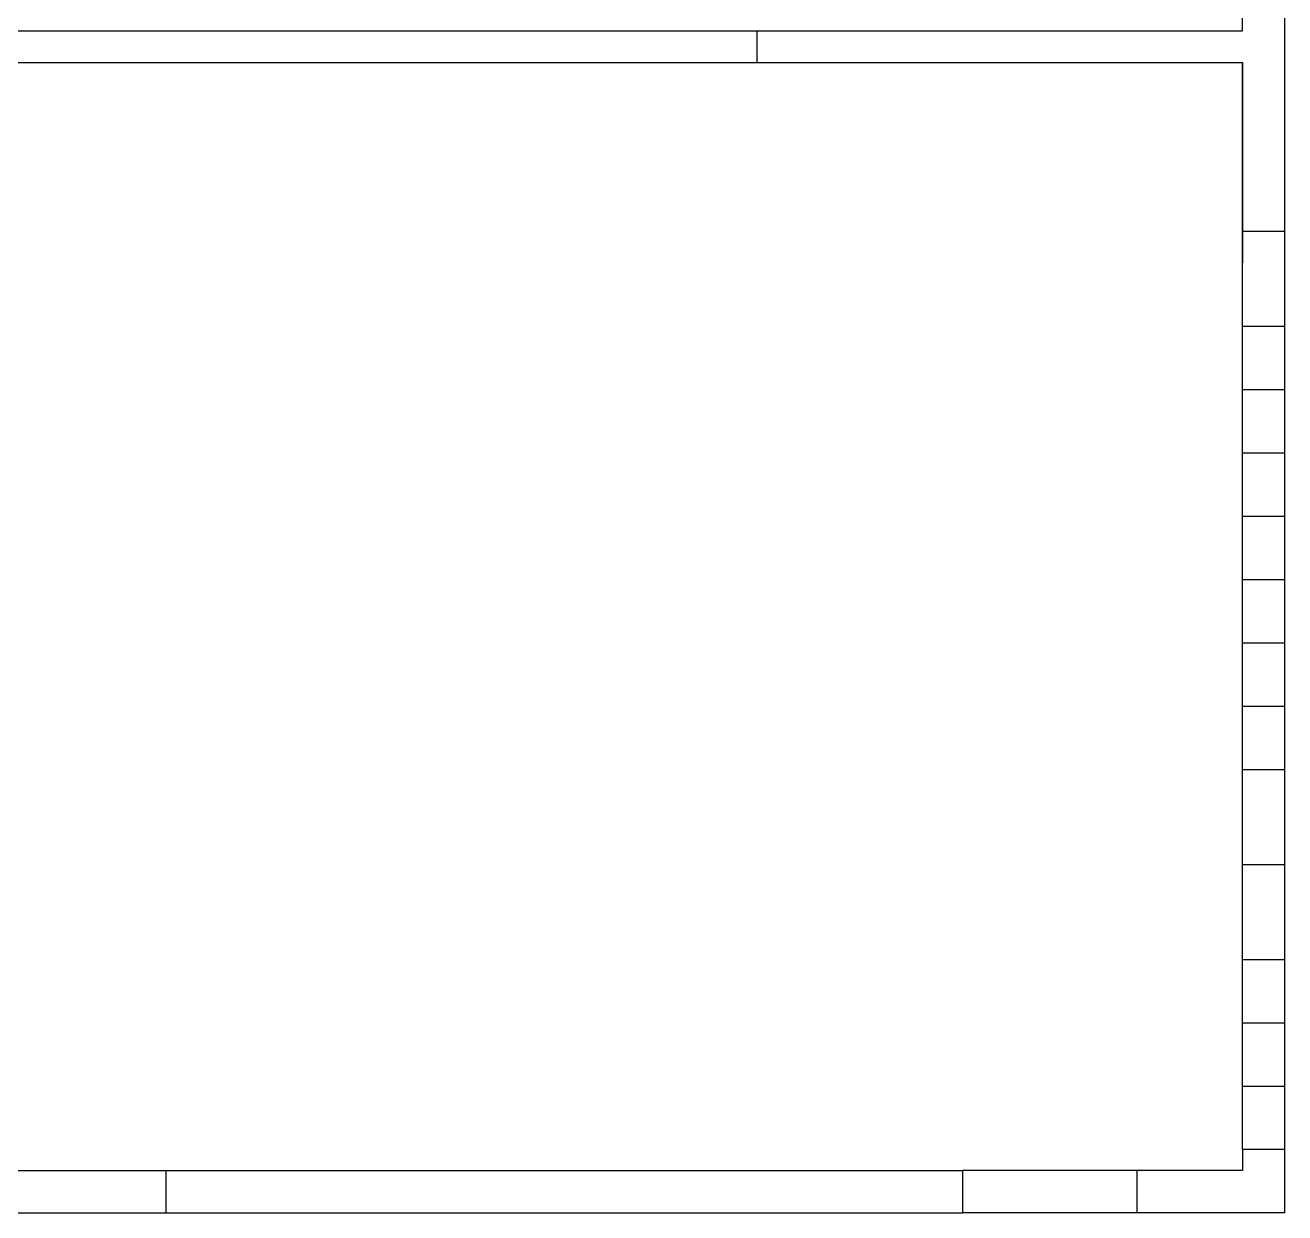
# Model space of a CAD drawing. Header units: inches. Extents: x -2827 to 2347, y -4 to 3466.
# Drawn here: x -461.5 to 16, y 2156 to 2606.1 of the extents above; entities that cross this region are included whole.
import ezdxf

# ---------------------------------------------------------------- set-up
doc = ezdxf.new("R2010")
doc.units = ezdxf.units.IN
doc.header["$LTSCALE"] = 10
doc.header["$MEASUREMENT"] = 0
doc.layers.add('A-WALL', color=5, linetype='CONTINUOUS')

msp = doc.modelspace()

# ---------------------------------------------------------------- linework, layer by layer
at = {"layer": 'A-WALL'}
for p, q in [((-0.002335801720619202, 2604.000374754891), (-0.002335652709007263, 2660.00037471205)), ((-504.002336025238, 2604.000375447795), (-0.00233595073223114, 2604.000375470147)), ((-0.002335891127586365, 2396.000374721363), (-0.002335935831069946, 2420.000374715775)), ((15.99766403436661, 2396.000374725088), (15.99766407907009, 2420.000374730676)), ((-0.002335980534553528, 2348.000374732539), (-0.002335920929908752, 2372.000374734402)), ((15.99766404926777, 2348.000374732539), (15.99766406416893, 2372.000374713913)), ((-0.002335995435714722, 2204.000374730676), (-0.00233614444732666, 2228.000374738127)), ((15.99766394495964, 2204.000374734402), (15.99766397476196, 2228.000374732539))]:
    msp.add_line(p, q, dxfattribs=at)
at = {"layer": 'A-WALL', "linetype": 'Continuous'}
for p, q in [((15.99766413867474, 2492.000374730676), (15.99766424298286, 2660.000374713913)), ((-184.0023360401392, 2592.000663587824), (-184.0023360699415, 2604.000375337899)), ((-0.002335846424102783, 2492.000374738127), (-0.002335742115974426, 2592.002279816195)), ((-0.002335995435714722, 2528.000375280157), (15.99766398966312, 2528.000375308096)), ((-0.002335846424102783, 2492.000374738127), (15.99766413867474, 2492.000374730676)), ((-0.00233595073223114, 2468.000374738127), (-0.002336010336875916, 2492.000374723226)), ((15.99766403436661, 2468.000374725088), (15.99766401946545, 2492.000374725088)), ((-0.002335831522941589, 2444.000374702737), (-0.002335831522941589, 2468.000374728814)), ((-0.002335831522941589, 2468.000374728814), (15.9976641535759, 2468.000374726951)), ((15.99766407907009, 2444.000374700874), (15.9976641535759, 2468.000374726951)), ((-0.002335801720619202, 2444.000374704599), (15.99766412377357, 2444.000374706462)), ((-0.002336084842681885, 2420.000374719501), (-0.002336025238037109, 2444.000374704599)), ((15.99766393005848, 2420.000374719501), (15.9976639598608, 2444.000374699011)), ((-0.002335935831069946, 2420.000374715775), (15.99766407907009, 2420.000374730676)), ((-0.002335861325263977, 2396.000374708325), (15.99766406416893, 2396.000374710187)), ((-0.002336114645004272, 2372.000374723226), (-0.002336084842681885, 2396.000374741852)), ((15.99766394495964, 2372.000374708325), (15.99766382575035, 2396.000374719501)), ((-0.002335920929908752, 2372.000374734402), (15.99766406416893, 2372.000374713913)), ((-0.002335980534553528, 2348.000374732539), (15.99766404926777, 2348.000374732539)), ((-0.002336114645004272, 2324.00037473999), (-0.002336069941520691, 2348.000374749303)), ((15.99766384065151, 2324.000374723226), (15.99766391515732, 2348.000374726951)), ((-0.002336055040359497, 2300.000374762341), (-0.002335980534553528, 2324.000374764204)), ((-0.002335920929908752, 2252.000374715775), (-0.002335891127586365, 2324.000374736264)), ((-0.002335891127586365, 2324.000374736264), (15.99766403436661, 2324.000374710187)), ((15.99681650102139, 2300.000374786556), (15.99681651592255, 2324.000374786556)), ((15.99766398966312, 2252.000374713913), (15.99766403436661, 2324.000374710187)), ((-0.002335935831069946, 2288.000375278294), (15.99766404926777, 2288.000375309959)), ((-0.002335920929908752, 2252.000374715775), (15.99766398966312, 2252.000374713913)), ((-0.002336159348487854, 2228.000374738127), (-0.002336129546165466, 2252.000374726951)), ((15.99766378104687, 2228.000374730676), (15.99766384065151, 2252.000374730676)), ((-0.00233614444732666, 2228.000374738127), (15.99766397476196, 2228.000374732539)), ((-0.002335995435714722, 2204.000374730676), (15.99766394495964, 2204.000374734402)), ((-0.002336129546165466, 2180.000374715775), (-0.002336129546165466, 2204.000374749303)), ((15.99766387045383, 2180.000374715775), (15.99766381084919, 2204.000374715775)), ((-2278.002336099744, 2172.000375457108), (-106.0023359060287, 2172.000375369564)), ((-408.0023360401392, 2156.000375485048), (-408.0023359954357, 2172.000368304551)), ((-106.0023360103369, 2156.0003753528), (-106.0023359358311, 2172.000375375152)), ((-0.002336040139198303, 2172.000375464559), (-106.0023359358311, 2172.000375375152)), ((-40.00233601033688, 2156.000375447795), (-40.00233596563339, 2172.000368308276)), ((-2278.002336099744, 2156.000375449657), (-106.0023360401392, 2156.000375350937)), ((15.99766401946545, 2156.000375472009), (-106.0023360103369, 2156.0003753528))]:
    msp.add_line(p, q, dxfattribs=at)
msp.add_lwpolyline([(-504.0023360550404, 2591.997476603836), (0.0042266845703125, 2591.996025217697), (0.004035189747810364, 2516.000375470147)], dxfattribs=at)
at = {"layer": 'A-WALL'}
msp.add_lwpolyline([(15.99766401946545, 2156.000375472009), (15.9976639598608, 2180.00037471205), (0.003196150064468384, 2180.000374726951), (0.003178507089614868, 2172.000375473872)], dxfattribs=at)

doc.saveas('drawing.dxf')
